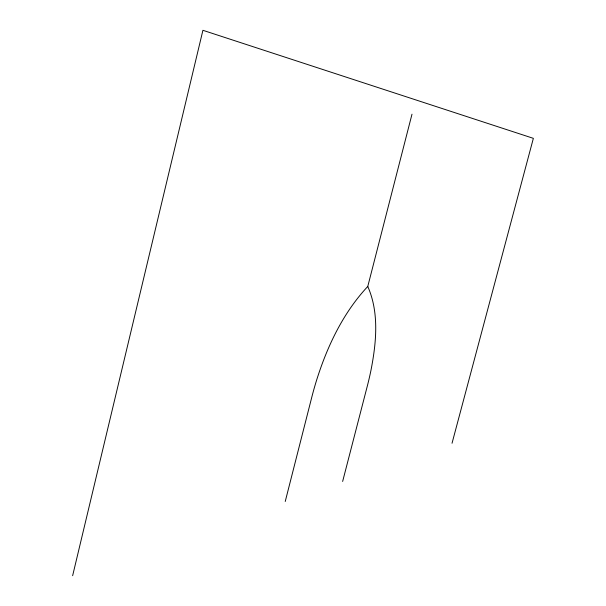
<?xml version="1.0" encoding="UTF-8"?>
<svg xmlns="http://www.w3.org/2000/svg" width="606" height="606" viewBox="0 0 606 606"><rect width="100%" height="100%" fill="white"/><g stroke="black" fill="none" stroke-linecap="round" stroke-linejoin="round"><path stroke-width="0.91" d="M72.637 575.7L202.919 30.3L533.363 138.342L452.031 443.259M285.237 501.48L311.719 397.46A116.481 38.708 -72 0 1 316.915 379.182C327.626 345.488 343.405 312.469 367.766 286.464L411.997 114.186M342.64 481.444L367.221 386.423A123.526 43.435 -71.7 0 0 371.046 369.91C376.349 342.61 379.318 312.605 367.766 286.464"/></g></svg>
